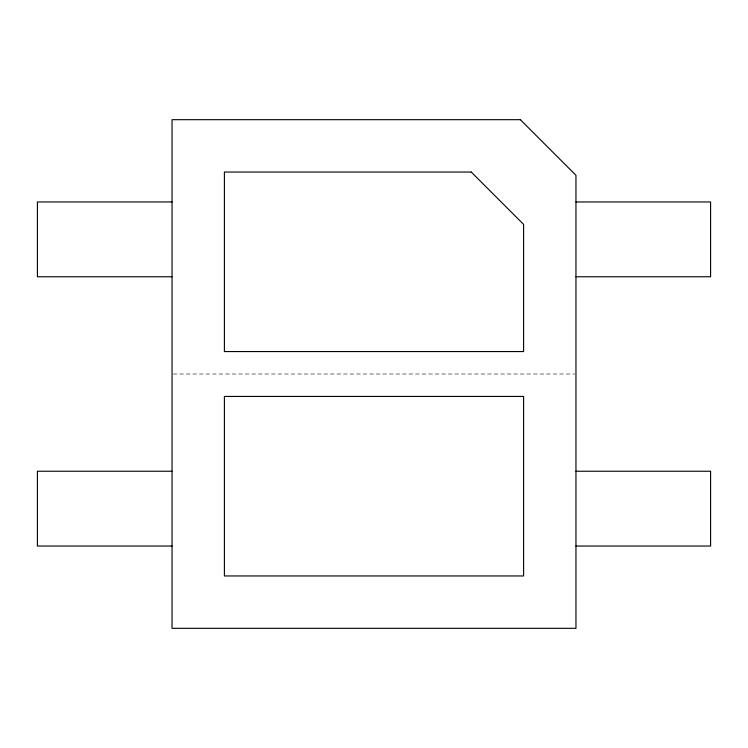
<?xml version="1.0" encoding="UTF-8"?>
<svg xmlns="http://www.w3.org/2000/svg" width="748" height="748" viewBox="0 0 748 748"><rect width="100%" height="100%" fill="white"/><g stroke="black" fill="none" stroke-linecap="round" stroke-linejoin="round"><path stroke-width="0.56" stroke-dasharray="3.74 2.81" d="M173.209 374L574.791 374"/><path stroke-width="1.12" d="M172.04 201.96L37.4 201.96L37.4 276.76L172.04 276.76M575.96 201.96L710.6 201.96L710.6 276.76L575.96 276.76M172.04 471.24L37.4 471.24L37.4 546.04L172.04 546.04M575.96 471.24L710.6 471.24L710.6 546.04L575.96 546.04M520.356 119.68L172.04 119.68L172.04 628.32L575.96 628.32L575.96 175.284L520.356 119.68M471.24 172.04L224.4 172.04L224.4 351.56L523.6 351.56L523.6 224.4L471.24 172.04M523.6 396.44L224.4 396.44L224.4 575.96L523.6 575.96L523.6 396.44"/></g></svg>
